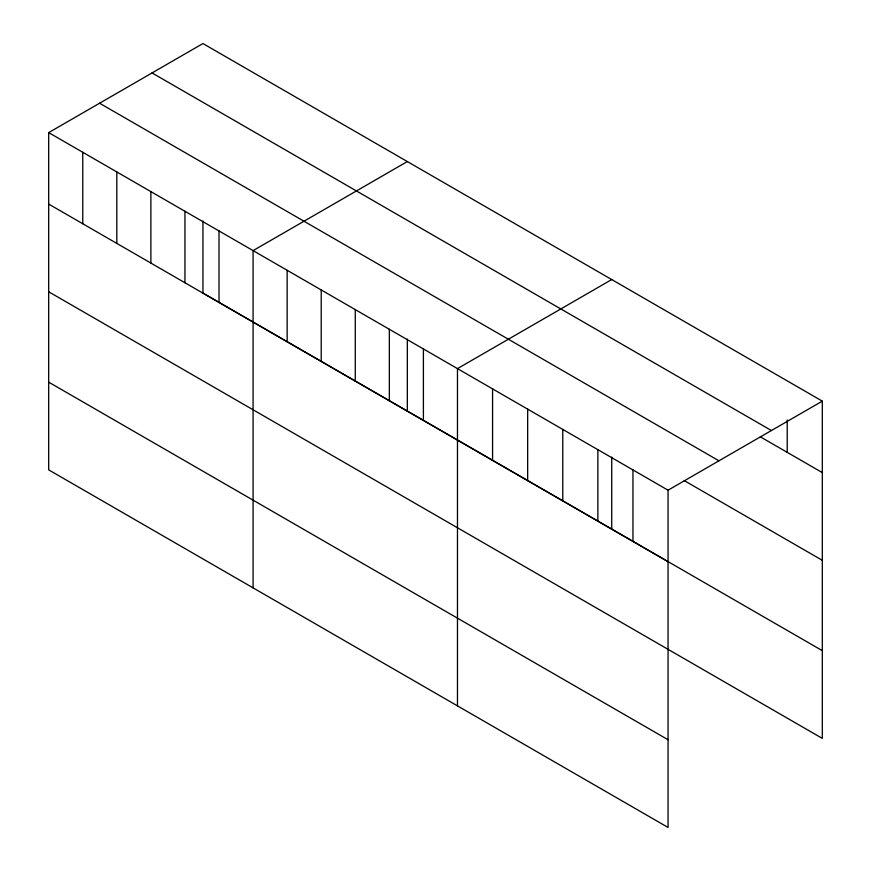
<?xml version="1.0" encoding="UTF-8"?>
<svg xmlns="http://www.w3.org/2000/svg" width="871" height="871" viewBox="0 0 871 871"><rect width="100%" height="100%" fill="white"/><g stroke="black" fill="none" stroke-linecap="round" stroke-linejoin="round"><path stroke-width="1.31" d="M48.689 132.61L668.057 490.199L668.057 827.45L48.689 469.861L48.689 132.61L202.943 43.55L822.311 401.139L822.311 738.39L48.689 291.785M407.334 161.56L253.08 250.619L253.08 587.871M611.725 279.558L457.471 368.618L457.471 705.869M668.057 490.199L822.311 401.139M152.044 72.935L771.412 430.524M760.307 436.807L822.311 472.605M99.588 103.224L718.956 460.813M684.258 480.618L822.311 560.314M822.311 650.681L202.943 293.091L202.943 221.06M48.689 204.075L668.057 561.675M48.689 382.151L668.057 739.74M787.221 419.985L787.221 452.343M632.956 469.937L632.956 541.403M611.725 457.068L611.725 529.1M597.865 449.676L597.865 521.141M562.764 429.414L562.764 500.879M527.663 409.141L527.663 480.618M492.572 388.88L492.572 460.356M423.404 348.955L423.404 420.421M407.334 339.069L407.334 411.101M389.337 329.282L389.337 400.758M355.27 309.619L355.27 381.084M321.214 289.945L321.214 361.421M287.147 270.282L287.147 341.748M219.013 230.946L219.013 302.422M184.946 211.283L184.946 282.748M150.879 191.609L150.879 263.086M116.812 171.946L116.812 243.412M82.756 152.273L82.756 223.749"/></g></svg>
